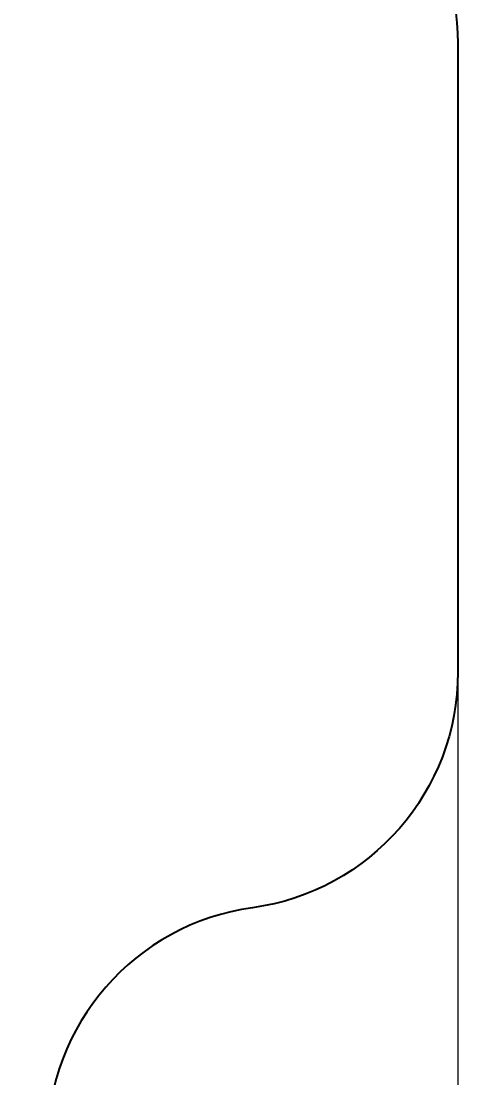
# Model space of a CAD drawing. Header units: millimetres. Extents: x -9796 to 8770, y -5907 to 5265.
# Drawn here: x 7300 to 8770, y -2491 to 1064 of the extents above; entities that cross this region are included whole.
import ezdxf

# ---------------------------------------------------------------- set-up
doc = ezdxf.new("R2010")
doc.units = ezdxf.units.MM
doc.layers.add('DiKom', color=7, linetype='Continuous')
doc.layers.add('DIKOM_РАЗМЕР_ЗОНА', color=7, linetype='Continuous')
doc.styles.add('style1', font='arial.ttf', dxfattribs={"width": 0.8})
doc.dimstyles.new('1-50', dxfattribs={"dimtxt": 300, "dimasz": 200, "dimexe": 100, "dimexo": 0, "dimgap": 100, "dimtad": 1, "dimdec": 0, "dimtxsty": 'style1', "dimcen": 0, "dimclrd": 7, "dimclre": 7, "dimadec": 1, "dimazin": 2, "dimtfac": 1, "dimtdec": 0, "dimtmove": 0, "dimatfit": 3, "dimfxl": 0, "dimlwd": 25, "dimlwe": 18, "dimarcsym": 0})

# ---------------------------------------------------------------- blocks, each defined once
blk = doc.blocks.new('*D6')
at = {"layer": 'Defpoints', "color": 0, "transparency": 16777216}
for p in [(8770, -68.6), (-8225.6, -387.7), (-8225.6, -5806.9)]:
    blk.add_point(p, dxfattribs=at)
at = {"layer": 'DIKOM_РАЗМЕР_ЗОНА', "color": 7, "lineweight": 18, "transparency": 16777216}
for p, q in [((8770, -68.6), (8770, -5906.9)), ((-8225.6, -387.7), (-8225.6, -5906.9))]:
    blk.add_line(p, q, dxfattribs=at)
at = {"layer": 'DIKOM_РАЗМЕР_ЗОНА', "color": 7, "lineweight": 25, "transparency": 16777216}
blk.add_line((8570, -5806.9), (-8025.6, -5806.9), dxfattribs=at)
at = {"layer": 'DIKOM_РАЗМЕР_ЗОНА', "color": 7, "transparency": 16777216}
for points in [[(-8025.6, -5773.6), (-8025.6, -5840.2), (-8225.6, -5806.9)], [(8570, -5773.6), (8570, -5840.2), (8770, -5806.9)]]:
    blk.add_solid(points, dxfattribs=at)
at = {"layer": 'DIKOM_РАЗМЕР_ЗОНА', "color": 0, "transparency": 16777216, "insert": (1304.1, -5553.7), "char_height": 300, "attachment_point": 5, "style": 'style1'}
blk.add_mtext('17000', dxfattribs=at)

msp = doc.modelspace()

# ---------------------------------------------------------------- linework, layer by layer
at = {"layer": 'DiKom', "color": 3}
msp.add_lwpolyline([(-4209.9, 5264.7), (6540.1, 5264.7, -0.414214), (7540.1, 4264.7), (7540.1, 2545.5, 0.347382), (8155.1, 1767.2, -0.347382), (8770, 988.8), (8770, -1126.1, -0.374706), (8079.1, -1918.6, 0.374706), (7388.1, -2711.2), (7388.1, -3521.2, -0.414214), (6388.1, -4521.2), (4588.1, -4521.2, -0.414214), (3788.1, -3721.2), (3788.1, -3161.2, 0.414214), (3288.1, -2661.2), (2975.2, -2661.2, 0.414214), (2475.2, -3161.2), (2475.2, -3621.2, -0.414214), (1675.2, -4421.2)], format="xyb", dxfattribs=at)

# ---------------------------------------------------------------- dimensions: what is measured, and where the dimension line sits
at = {"layer": 'DIKOM_РАЗМЕР_ЗОНА'}
dim = msp.add_linear_dim(base=(-8225.6, -5806.9), p1=(8770, -68.6), p2=(-8225.6, -387.7), angle=180, text='17000', dimstyle='1-50', override={"dimscale": 1, "dimtix": 0, "dimtofl": 1, "dimtmove": 0, "dimatfit": 3}, dxfattribs=at)
dim.commit()
dim.dimension.update_dxf_attribs({"geometry": '*D6', "text_midpoint": (1304.1, -5806.9), "dimtype": 160})

doc.saveas('drawing.dxf')
